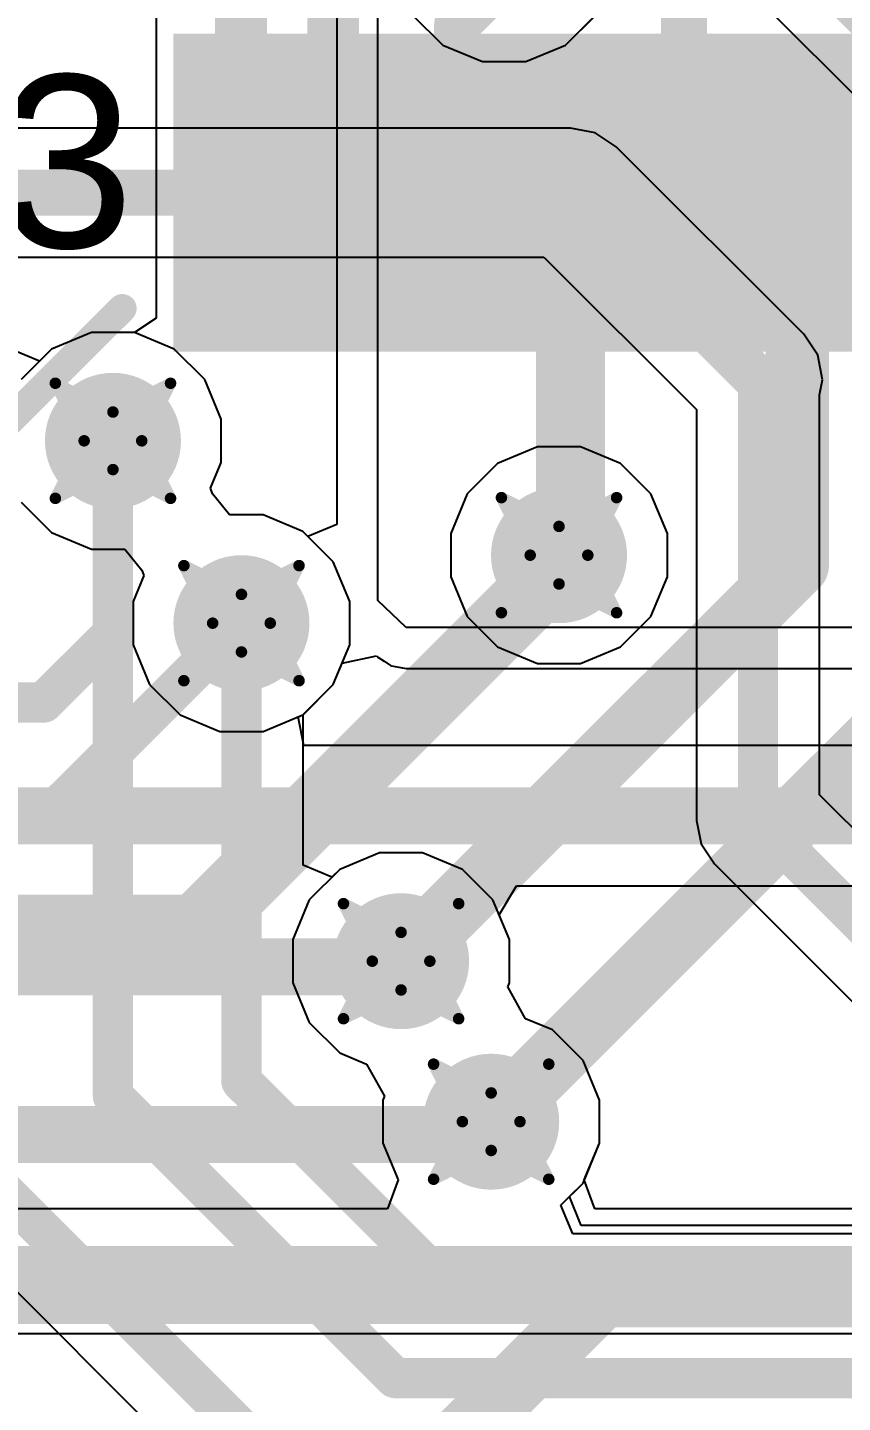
# Model space of a CAD drawing. Header units: inches. Extents: x -3 to 488, y -11 to 93.
# Drawn here: x 93.14 to 96.74, y 23.74 to 29.81 of the extents above; entities that cross this region are included whole.
import ezdxf

# ---------------------------------------------------------------- set-up
doc = ezdxf.new("R2010")
doc.units = ezdxf.units.IN
for name, color, linetype in [('Bottom Layer', 5, 'Continuous'), ('Drill Drawing', 1, 'Continuous'), ('Layer 1', 16, 'Continuous'), ('Layer 2', 76, 'Continuous'), ('Top Layer', 1, 'Continuous'), ('Top Overlay', 2, 'Continuous'), ('Top Paste', 8, 'Continuous'), ('Top Solder', 216, 'Continuous'), ('Via Holes', 16, 'Continuous')]:
    doc.layers.add(name, color=color, linetype=linetype)
doc.styles.add('Arial', font='', dxfattribs={"height": 0.2})
doc.styles.get('Arial').set_extended_font_data('Arial')

msp = doc.modelspace()

# ---------------------------------------------------------------- hatches: boundary and pattern name
at = {"layer": 'Bottom Layer'}
h = msp.add_hatch(color=5, dxfattribs=at)
edge = h.paths.add_edge_path()
edge.add_arc((93.51959198, 27.98362704), 0.2999994, 0, 360)
h = msp.add_hatch(color=5, dxfattribs=at)
edge = h.paths.add_edge_path()
edge.add_arc((95.48670005999999, 27.47884268), 0.2999994, 0, 360)
h = msp.add_hatch(color=5, dxfattribs=at)
edge = h.paths.add_edge_path()
edge.add_arc((94.08629137999999, 27.17884328), 0.2999994, 0, 360)
h = msp.add_hatch(color=5, dxfattribs=at)
edge = h.paths.add_edge_path()
edge.add_arc((94.79017618, 25.68717494), 0.2999994, 0, 360)
h = msp.add_hatch(color=5, dxfattribs=at)
edge = h.paths.add_edge_path()
edge.add_arc((95.18750075999999, 24.9788426), 0.2999994, 0, 360)
at = {"layer": 'Layer 1'}
h = msp.add_hatch(color=16, dxfattribs=at)
edge = h.paths.add_edge_path()
edge.add_arc((93.51959198, 27.98362704), 0.2999994, 0, 360)
h = msp.add_hatch(color=16, dxfattribs=at)
edge = h.paths.add_edge_path()
edge.add_arc((95.48670005999999, 27.47884268), 0.2999994, 0, 360)
h = msp.add_hatch(color=16, dxfattribs=at)
edge = h.paths.add_edge_path()
edge.add_arc((94.08629137999999, 27.17884328), 0.2999994, 0, 360)
h = msp.add_hatch(color=16, dxfattribs=at)
edge = h.paths.add_edge_path()
edge.add_arc((94.79017618, 25.68717494), 0.2999994, 0, 360)
h = msp.add_hatch(color=16, dxfattribs=at)
edge = h.paths.add_edge_path()
edge.add_arc((95.18750075999999, 24.9788426), 0.2999994, 0, 360)
at = {"layer": 'Layer 2'}
h = msp.add_hatch(color=76, dxfattribs=at)
edge = h.paths.add_edge_path()
edge.add_arc((93.51959198, 27.98362704), 0.2999994, 0, 360)
h = msp.add_hatch(color=76, dxfattribs=at)
edge = h.paths.add_edge_path()
edge.add_arc((95.48670005999999, 27.47884268), 0.2999994, 0, 360)
h = msp.add_hatch(color=76, dxfattribs=at)
edge = h.paths.add_edge_path()
edge.add_arc((94.08629137999999, 27.17884328), 0.2999994, 0, 360)
h = msp.add_hatch(color=76, dxfattribs=at)
edge = h.paths.add_edge_path()
edge.add_arc((94.79017618, 25.68717494), 0.2999994, 0, 360)
h = msp.add_hatch(color=76, dxfattribs=at)
edge = h.paths.add_edge_path()
edge.add_arc((95.18750075999999, 24.9788426), 0.2999994, 0, 360)
at = {"layer": 'Top Layer'}
for points in [[(93.88749828, 28.47884195), (93.88749828, 29.67884209), (94.18749767999999, 29.67884209), (94.18749767999999, 28.47884195)], [(94.38749981999999, 28.47884195), (94.38749981999999, 29.67884209), (94.68749921999999, 29.67884209), (94.68749921999999, 28.47884195)], [(94.88750136, 28.47884195), (94.88750136, 29.67884209), (95.18750075999999, 29.67884209), (95.18750075999999, 28.47884195)], [(95.38750036, 28.47884195), (95.38750036, 29.67884209), (95.68749976, 29.67884209), (95.68749976, 28.47884195)], [(95.88749935999999, 28.47884195), (95.88749935999999, 29.67884209), (96.18749876, 29.67884209), (96.18749876, 28.47884195)], [(96.38749836, 28.47884195), (96.38749836, 29.67884209), (96.68749775999999, 29.67884209), (96.68749775999999, 28.47884195)]]:
    msp.add_hatch(color=1, dxfattribs=at).paths.add_polyline_path(points)
h = msp.add_hatch(color=1, dxfattribs=at)
edge = h.paths.add_edge_path()
edge.add_arc((93.51959198, 27.98362704), 0.2999994, 0, 360)
h = msp.add_hatch(color=1, dxfattribs=at)
edge = h.paths.add_edge_path()
edge.add_arc((95.48670005999999, 27.47884268), 0.2999994, 0, 360)
h = msp.add_hatch(color=1, dxfattribs=at)
edge = h.paths.add_edge_path()
edge.add_arc((94.08629137999999, 27.17884328), 0.2999994, 0, 360)
h = msp.add_hatch(color=1, dxfattribs=at)
edge = h.paths.add_edge_path()
edge.add_arc((94.79017618, 25.68717494), 0.2999994, 0, 360)
h = msp.add_hatch(color=1, dxfattribs=at)
edge = h.paths.add_edge_path()
edge.add_arc((95.18750075999999, 24.9788426), 0.2999994, 0, 360)
at = {"layer": 'Top Paste'}
for points in [[(93.88749828, 28.47884195), (93.88749828, 29.67884209), (94.18749767999999, 29.67884209), (94.18749767999999, 28.47884195)], [(94.38749981999999, 28.47884195), (94.38749981999999, 29.67884209), (94.68749921999999, 29.67884209), (94.68749921999999, 28.47884195)], [(94.88750136, 28.47884195), (94.88750136, 29.67884209), (95.18750075999999, 29.67884209), (95.18750075999999, 28.47884195)], [(95.38750036, 28.47884195), (95.38750036, 29.67884209), (95.68749976, 29.67884209), (95.68749976, 28.47884195)], [(95.88749935999999, 28.47884195), (95.88749935999999, 29.67884209), (96.18749876, 29.67884209), (96.18749876, 28.47884195)], [(96.38749836, 28.47884195), (96.38749836, 29.67884209), (96.68749775999999, 29.67884209), (96.68749775999999, 28.47884195)]]:
    msp.add_hatch(color=8, dxfattribs=at).paths.add_polyline_path(points)
at = {"layer": 'Top Solder'}
for points in [[(93.78589828, 28.37724195), (93.78589828, 29.78044209), (94.28909768, 29.78044209), (94.28909768, 28.37724195)], [(94.28589982, 28.37724195), (94.28589982, 29.78044209), (94.78909922, 29.78044209), (94.78909922, 28.37724195)], [(94.78590136, 28.37724195), (94.78590136, 29.78044209), (95.28910076, 29.78044209), (95.28910076, 28.37724195)], [(95.28590036, 28.37724195), (95.28590036, 29.78044209), (95.78909976, 29.78044209), (95.78909976, 28.37724195)], [(95.78589936, 28.37724195), (95.78589936, 29.78044209), (96.28909875999999, 29.78044209), (96.28909875999999, 28.37724195)], [(96.28589835999999, 28.37724195), (96.28589835999999, 29.78044209), (96.78909775999999, 29.78044209), (96.78909775999999, 28.37724195)]]:
    msp.add_hatch(color=216, dxfattribs=at).paths.add_polyline_path(points)
at = {"layer": 'Via Holes'}
h = msp.add_hatch(color=7, dxfattribs=at)
edge = h.paths.add_edge_path()
edge.add_arc((93.51959198, 27.98362704), 0.1499997, 0, 360)
h = msp.add_hatch(color=7, dxfattribs=at)
edge = h.paths.add_edge_path()
edge.add_arc((95.48670005999999, 27.47884268), 0.1499997, 0, 360)
h = msp.add_hatch(color=7, dxfattribs=at)
edge = h.paths.add_edge_path()
edge.add_arc((94.08629137999999, 27.17884328), 0.1499997, 0, 360)
h = msp.add_hatch(color=7, dxfattribs=at)
edge = h.paths.add_edge_path()
edge.add_arc((94.79017618, 25.68717494), 0.1499997, 0, 360)
h = msp.add_hatch(color=7, dxfattribs=at)
edge = h.paths.add_edge_path()
edge.add_arc((95.18750075999999, 24.9788426), 0.1499997, 0, 360)

# ---------------------------------------------------------------- linework, layer by layer
at = {"layer": 'Bottom Layer'}
for p, q in [((94.8396757, 29.86416176), (94.97408234, 29.72975512)), ((95.51538682, 29.72975512), (95.64979345999998, 29.86416176)), ((94.97408234, 29.72975512), (95.1496954, 29.6570146)), ((95.33977376, 29.6570146), (95.51538682, 29.72975512)), ((95.1496954, 29.6570146), (95.33977376, 29.6570146)), ((95.53748736, 29.36371572), (92.07833502, 29.36371572)), ((95.53750006, 29.36371826), (95.53748736, 29.36371572)), ((95.64651685999999, 29.34203174), (95.53750006, 29.36371826)), ((95.73893729999999, 29.28027926), (95.64651685999999, 29.34203174)), ((96.5655803, 28.45363372), (95.73893729999999, 29.28027926)), ((92.07833502, 28.79396832), (95.41949928, 28.79396832)), ((95.41949928, 28.79396832), (96.09222082, 28.12124932)), ((93.4245528, 28.46142644), (93.24893974, 28.38868592)), ((93.61463116, 28.46142644), (93.4245528, 28.46142644)), ((93.79024421999999, 28.38868592), (93.61463116, 28.46142644)), ((96.62733532, 28.36121328), (96.5655803, 28.45363372)), ((93.24893974, 28.38868592), (93.11453309999999, 28.25427928)), ((93.92465086, 28.25427928), (93.79024421999999, 28.38868592)), ((96.64901929999999, 28.25219648), (96.62733532, 28.36121328)), ((93.99739138, 28.07866622), (93.92465086, 28.25427928)), ((96.63607037999999, 28.18709628), (96.64901929999999, 28.25219648)), ((96.63607037999999, 26.42133908), (96.63607037999999, 28.18709628)), ((96.09222082, 28.12124932), (96.09222082, 26.30870278)), ((93.99739138, 27.88858786), (93.99739138, 28.07866622)), ((95.39166087999999, 27.95664208), (95.21604782, 27.88390156)), ((95.58173924, 27.95664208), (95.39166087999999, 27.95664208)), ((95.7573523, 27.88390156), (95.58173924, 27.95664208)), ((93.94991877999999, 27.77397798), (93.99739138, 27.88858786)), ((95.21604782, 27.88390156), (95.08164117999999, 27.74949492)), ((95.89175894, 27.74949492), (95.7573523, 27.88390156)), ((93.95836428, 27.75000546), (93.94991877999999, 27.77397798)), ((94.0342544, 27.65664268), (93.95836428, 27.75000546)), ((95.08164117999999, 27.74949492), (95.00890066, 27.57388186)), ((95.96449946, 27.57388186), (95.89175894, 27.74949492)), ((93.11453309999999, 27.7129748), (93.24893974, 27.57856816)), ((94.18133055999999, 27.65664268), (94.0342544, 27.65664268)), ((94.35694362, 27.58390216), (94.18133055999999, 27.65664268)), ((93.24893974, 27.57856816), (93.4245528, 27.50582764)), ((94.49135026, 27.44949552), (94.35694362, 27.58390216)), ((95.00890066, 27.57388186), (95.00890066, 27.3838035)), ((95.96449946, 27.3838035), (95.96449946, 27.57388186)), ((93.4245528, 27.50582764), (93.57162896, 27.50582764)), ((93.57162896, 27.50582764), (93.64751908, 27.41246486)), ((94.56409077999999, 27.27388246), (94.49135026, 27.44949552)), ((93.65596458, 27.38849234), (93.60849198, 27.27388246)), ((93.64751908, 27.41246486), (93.65596458, 27.38849234)), ((95.00890066, 27.3838035), (95.08164117999999, 27.20819044)), ((95.89175894, 27.20819044), (95.96449946, 27.3838035)), ((93.60849198, 27.27388246), (93.60849198, 27.0838041)), ((94.56409077999999, 27.0838041), (94.56409077999999, 27.27388246)), ((95.08164117999999, 27.20819044), (95.21604782, 27.0737838)), ((95.7573523, 27.0737838), (95.89175894, 27.20819044)), ((93.60849198, 27.0838041), (93.6812325, 26.90819103999999)), ((94.49135026, 26.90819103999999), (94.56409077999999, 27.0838041)), ((95.21604782, 27.0737838), (95.39166087999999, 27.00104328)), ((95.58173924, 27.00104328), (95.7573523, 27.0737838)), ((95.39166087999999, 27.00104328), (95.58173924, 27.00104328)), ((93.6812325, 26.90819103999999), (93.81563914, 26.7737844)), ((94.35694362, 26.7737844), (94.49135026, 26.90819103999999)), ((93.81563914, 26.7737844), (93.99125219999999, 26.70104388)), ((94.18133055999999, 26.70104388), (94.35694362, 26.7737844)), ((93.99125219999999, 26.70104388), (94.18133055999999, 26.70104388)), ((96.95510454, 26.10230492), (96.63607037999999, 26.42133908)), ((96.09222082, 26.30870278), (96.11291928, 26.20464152)), ((94.695137, 26.16497434), (94.51952393999998, 26.09223382)), ((94.88521535999999, 26.16497434), (94.695137, 26.16497434)), ((95.06082841999999, 26.09223382), (94.88521535999999, 26.16497434)), ((96.11291928, 26.20464152), (96.17186505999999, 26.11642224)), ((96.17186505999999, 26.11642224), (97.5759796, 24.7123077)), ((94.51952393999998, 26.09223382), (94.38511729999999, 25.95782718)), ((95.19523505999999, 25.95782718), (95.06082841999999, 26.09223382)), ((94.38511729999999, 25.95782718), (94.31237678, 25.78221412)), ((95.26797558, 25.78221412), (95.19523505999999, 25.95782718)), ((94.31237678, 25.78221412), (94.31237678, 25.59213576)), ((95.26797558, 25.59213576), (95.26797558, 25.78221412)), ((94.31237678, 25.59213576), (94.38511729999999, 25.4165227)), ((95.26045463999999, 25.57397476), (95.26797558, 25.59213576)), ((95.33953754, 25.4330327), (95.26045463999999, 25.57397476)), ((95.458153, 25.38390148), (95.33953754, 25.4330327)), ((94.38511729999999, 25.4165227), (94.51952393999998, 25.28211606)), ((95.59255963999999, 25.24949484), (95.458153, 25.38390148)), ((94.51952393999998, 25.28211606), (94.6381394, 25.23298484)), ((95.66530015999999, 25.07388178), (95.59255963999999, 25.24949484)), ((94.6381394, 25.23298484), (94.71722229999999, 25.09204278)), ((94.71722229999999, 25.09204278), (94.70970136, 25.07388178)), ((94.70970136, 25.07388178), (94.70970136, 24.88380342)), ((95.66530015999999, 24.88380342), (95.66530015999999, 25.07388178)), ((94.70970136, 24.88380342), (94.77673195999999, 24.72197494)), ((95.59826955999999, 24.72197494), (95.66530015999999, 24.88380342)), ((94.77673195999999, 24.72197494), (94.72972164, 24.59497494)), ((95.64527988, 24.59497494), (95.59826955999999, 24.72197494)), ((94.72972164, 24.59497494), (92.59998752, 24.59497494)), ((97.52737669999999, 24.59497494), (95.64527988, 24.59497494))]:
    msp.add_line(p, q, dxfattribs=at)
for points in [[(91.6874976, 29.07884202, 0.2032, 0.2032, 0), (95.53750006, 29.07884202, 0.2032, 0.2032, 0)], [(95.53750006, 29.07884202, 0.2032, 0.2032, 0), (96.3641456, 28.25219648, 0.2032, 0.2032, 0)], [(96.3641456, 26.30870278, 0.1778, 0.1778, 0), (96.3641456, 28.25219648, 0.1778, 0.1778, 0)], [(96.3641456, 26.30870278, 0.1778, 0.1778, 0), (102.56038162, 20.11246676, 0.1778, 0.1778, 0)], [(95.01877617999999, 23.55123306, 0.2794, 0.2794, 0), (95.67917618, 24.21163306, 0.2794, 0.2794, 0)], [(95.67917618, 24.21163306, 0.2794, 0.2794, 0), (97.62863888, 24.21163306, 0.2794, 0.2794, 0)]]:
    msp.add_lwpolyline(points, format="xyseb", dxfattribs=at)
for points in [[(95.48670005999999, 29.07884202, 0.1016, 0.1016, 1), (95.58830006, 29.07884202, 0.1016, 0.1016, 1)], [(95.48670005999999, 29.07884202, 0.1016, 0.1016, 1), (95.58830006, 29.07884202, 0.1016, 0.1016, 1)], [(96.31334559999999, 28.25219648, 0.1016, 0.1016, 1), (96.4149456, 28.25219648, 0.1016, 0.1016, 1)], [(96.3196956, 28.25219648, 0.08889999999999999, 0.08889999999999999, 1), (96.4085956, 28.25219648, 0.08889999999999999, 0.08889999999999999, 1)], [(96.3196956, 26.30870278, 0.08889999999999999, 0.08889999999999999, 1), (96.4085956, 26.30870278, 0.08889999999999999, 0.08889999999999999, 1)], [(96.3196956, 26.30870278, 0.08889999999999999, 0.08889999999999999, 1), (96.4085956, 26.30870278, 0.08889999999999999, 0.08889999999999999, 1)], [(95.60932618, 24.21163306, 0.1397, 0.1397, 1), (95.74902618, 24.21163306, 0.1397, 0.1397, 1)], [(95.60932618, 24.21163306, 0.1397, 0.1397, 1), (95.74902618, 24.21163306, 0.1397, 0.1397, 1)]]:
    msp.add_lwpolyline(points, format="xyseb", close=True, dxfattribs=at)
at = {"layer": 'Drill Drawing'}
for points in [[(93.26559198, 28.23762704, 0.0508, 0.0508, 0), (93.51959198, 28.11062704, 0.0508, 0.0508, 0)], [(93.26559198, 28.23762704, 0.0508, 0.0508, 0), (93.39259197999999, 27.98362704, 0.0508, 0.0508, 0)], [(93.51959198, 28.11062704, 0.0508, 0.0508, 0), (93.77359197999999, 28.23762704, 0.0508, 0.0508, 0)], [(93.64659198, 27.98362704, 0.0508, 0.0508, 0), (93.77359197999999, 28.23762704, 0.0508, 0.0508, 0)], [(93.26559198, 27.72962704, 0.0508, 0.0508, 0), (93.39259197999999, 27.98362704, 0.0508, 0.0508, 0)], [(93.64659198, 27.98362704, 0.0508, 0.0508, 0), (93.77359197999999, 27.72962704, 0.0508, 0.0508, 0)], [(93.26559198, 27.72962704, 0.0508, 0.0508, 0), (93.51959198, 27.85662704, 0.0508, 0.0508, 0)], [(93.51959198, 27.85662704, 0.0508, 0.0508, 0), (93.77359197999999, 27.72962704, 0.0508, 0.0508, 0)], [(95.23270006, 27.73284268, 0.0508, 0.0508, 0), (95.48670005999999, 27.60584268, 0.0508, 0.0508, 0)], [(95.23270006, 27.73284268, 0.0508, 0.0508, 0), (95.35970006, 27.47884268, 0.0508, 0.0508, 0)], [(95.48670005999999, 27.60584268, 0.0508, 0.0508, 0), (95.74070006, 27.73284268, 0.0508, 0.0508, 0)], [(95.61370006, 27.47884268, 0.0508, 0.0508, 0), (95.74070006, 27.73284268, 0.0508, 0.0508, 0)], [(95.23270006, 27.22484267999999, 0.0508, 0.0508, 0), (95.35970006, 27.47884268, 0.0508, 0.0508, 0)], [(95.61370006, 27.47884268, 0.0508, 0.0508, 0), (95.74070006, 27.22484267999999, 0.0508, 0.0508, 0)], [(93.83229138, 27.43284328, 0.0508, 0.0508, 0), (94.08629137999999, 27.30584328, 0.0508, 0.0508, 0)], [(93.83229138, 27.43284328, 0.0508, 0.0508, 0), (93.95929138, 27.17884328, 0.0508, 0.0508, 0)], [(94.08629137999999, 27.30584328, 0.0508, 0.0508, 0), (94.34029138, 27.43284328, 0.0508, 0.0508, 0)], [(94.21329137999999, 27.17884328, 0.0508, 0.0508, 0), (94.34029138, 27.43284328, 0.0508, 0.0508, 0)], [(95.23270006, 27.22484267999999, 0.0508, 0.0508, 0), (95.48670005999999, 27.35184268, 0.0508, 0.0508, 0)], [(95.48670005999999, 27.35184268, 0.0508, 0.0508, 0), (95.74070006, 27.22484267999999, 0.0508, 0.0508, 0)], [(93.83229138, 26.92484328, 0.0508, 0.0508, 0), (93.95929138, 27.17884328, 0.0508, 0.0508, 0)], [(94.21329137999999, 27.17884328, 0.0508, 0.0508, 0), (94.34029138, 26.92484328, 0.0508, 0.0508, 0)], [(93.83229138, 26.92484328, 0.0508, 0.0508, 0), (94.08629137999999, 27.05184328, 0.0508, 0.0508, 0)], [(94.08629137999999, 27.05184328, 0.0508, 0.0508, 0), (94.34029138, 26.92484328, 0.0508, 0.0508, 0)], [(94.53617617999998, 25.94117494, 0.0508, 0.0508, 0), (94.79017618, 25.81417494, 0.0508, 0.0508, 0)], [(94.53617617999998, 25.94117494, 0.0508, 0.0508, 0), (94.66317618, 25.68717494, 0.0508, 0.0508, 0)], [(94.79017618, 25.81417494, 0.0508, 0.0508, 0), (95.04417618, 25.94117494, 0.0508, 0.0508, 0)], [(94.91717618, 25.68717494, 0.0508, 0.0508, 0), (95.04417618, 25.94117494, 0.0508, 0.0508, 0)], [(94.53617617999998, 25.43317494, 0.0508, 0.0508, 0), (94.66317618, 25.68717494, 0.0508, 0.0508, 0)], [(94.91717618, 25.68717494, 0.0508, 0.0508, 0), (95.04417618, 25.43317494, 0.0508, 0.0508, 0)], [(94.53617617999998, 25.43317494, 0.0508, 0.0508, 0), (94.79017618, 25.56017494, 0.0508, 0.0508, 0)], [(94.79017618, 25.56017494, 0.0508, 0.0508, 0), (95.04417618, 25.43317494, 0.0508, 0.0508, 0)], [(94.93350076, 25.2328426, 0.0508, 0.0508, 0), (95.18750075999999, 25.1058426, 0.0508, 0.0508, 0)], [(94.93350076, 25.2328426, 0.0508, 0.0508, 0), (95.06050076, 24.9788426, 0.0508, 0.0508, 0)], [(95.18750075999999, 25.1058426, 0.0508, 0.0508, 0), (95.44150076, 25.2328426, 0.0508, 0.0508, 0)], [(95.31450075999999, 24.9788426, 0.0508, 0.0508, 0), (95.44150076, 25.2328426, 0.0508, 0.0508, 0)], [(94.93350076, 24.7248426, 0.0508, 0.0508, 0), (95.06050076, 24.9788426, 0.0508, 0.0508, 0)], [(95.31450075999999, 24.9788426, 0.0508, 0.0508, 0), (95.44150076, 24.7248426, 0.0508, 0.0508, 0)], [(94.93350076, 24.7248426, 0.0508, 0.0508, 0), (95.18750075999999, 24.8518426, 0.0508, 0.0508, 0)], [(95.18750075999999, 24.8518426, 0.0508, 0.0508, 0), (95.44150076, 24.7248426, 0.0508, 0.0508, 0)]]:
    msp.add_lwpolyline(points, format="xyseb", dxfattribs=at)
for points in [[(93.25289198, 28.23762704, 0.0254, 0.0254, 1), (93.27829197999999, 28.23762704, 0.0254, 0.0254, 1)], [(93.25289198, 28.23762704, 0.0254, 0.0254, 1), (93.27829197999999, 28.23762704, 0.0254, 0.0254, 1)], [(93.76089198, 28.23762704, 0.0254, 0.0254, 1), (93.78629198, 28.23762704, 0.0254, 0.0254, 1)], [(93.76089198, 28.23762704, 0.0254, 0.0254, 1), (93.78629198, 28.23762704, 0.0254, 0.0254, 1)], [(93.50689197999999, 28.11062704, 0.0254, 0.0254, 1), (93.53229198, 28.11062704, 0.0254, 0.0254, 1)], [(93.50689197999999, 28.11062704, 0.0254, 0.0254, 1), (93.53229198, 28.11062704, 0.0254, 0.0254, 1)], [(93.37989198, 27.98362704, 0.0254, 0.0254, 1), (93.40529197999999, 27.98362704, 0.0254, 0.0254, 1)], [(93.37989198, 27.98362704, 0.0254, 0.0254, 1), (93.40529197999999, 27.98362704, 0.0254, 0.0254, 1)], [(93.63389197999999, 27.98362704, 0.0254, 0.0254, 1), (93.65929198, 27.98362704, 0.0254, 0.0254, 1)], [(93.63389197999999, 27.98362704, 0.0254, 0.0254, 1), (93.65929198, 27.98362704, 0.0254, 0.0254, 1)], [(93.50689197999999, 27.85662704, 0.0254, 0.0254, 1), (93.53229198, 27.85662704, 0.0254, 0.0254, 1)], [(93.50689197999999, 27.85662704, 0.0254, 0.0254, 1), (93.53229198, 27.85662704, 0.0254, 0.0254, 1)], [(93.25289198, 27.72962704, 0.0254, 0.0254, 1), (93.27829197999999, 27.72962704, 0.0254, 0.0254, 1)], [(93.25289198, 27.72962704, 0.0254, 0.0254, 1), (93.27829197999999, 27.72962704, 0.0254, 0.0254, 1)], [(93.76089198, 27.72962704, 0.0254, 0.0254, 1), (93.78629198, 27.72962704, 0.0254, 0.0254, 1)], [(93.76089198, 27.72962704, 0.0254, 0.0254, 1), (93.78629198, 27.72962704, 0.0254, 0.0254, 1)], [(95.22000005999999, 27.73284268, 0.0254, 0.0254, 1), (95.24540006, 27.73284268, 0.0254, 0.0254, 1)], [(95.22000005999999, 27.73284268, 0.0254, 0.0254, 1), (95.24540006, 27.73284268, 0.0254, 0.0254, 1)], [(95.72800005999999, 27.73284268, 0.0254, 0.0254, 1), (95.75340006, 27.73284268, 0.0254, 0.0254, 1)], [(95.72800005999999, 27.73284268, 0.0254, 0.0254, 1), (95.75340006, 27.73284268, 0.0254, 0.0254, 1)], [(95.47400006, 27.60584268, 0.0254, 0.0254, 1), (95.49940006, 27.60584268, 0.0254, 0.0254, 1)], [(95.47400006, 27.60584268, 0.0254, 0.0254, 1), (95.49940006, 27.60584268, 0.0254, 0.0254, 1)], [(95.34700006, 27.47884268, 0.0254, 0.0254, 1), (95.37240005999999, 27.47884268, 0.0254, 0.0254, 1)], [(95.34700006, 27.47884268, 0.0254, 0.0254, 1), (95.37240005999999, 27.47884268, 0.0254, 0.0254, 1)], [(95.60100005999999, 27.47884268, 0.0254, 0.0254, 1), (95.62640006, 27.47884268, 0.0254, 0.0254, 1)], [(95.60100005999999, 27.47884268, 0.0254, 0.0254, 1), (95.62640006, 27.47884268, 0.0254, 0.0254, 1)], [(93.81959137999999, 27.43284328, 0.0254, 0.0254, 1), (93.84499138, 27.43284328, 0.0254, 0.0254, 1)], [(93.81959137999999, 27.43284328, 0.0254, 0.0254, 1), (93.84499138, 27.43284328, 0.0254, 0.0254, 1)], [(94.32759137999999, 27.43284328, 0.0254, 0.0254, 1), (94.35299137999999, 27.43284328, 0.0254, 0.0254, 1)], [(94.32759137999999, 27.43284328, 0.0254, 0.0254, 1), (94.35299137999999, 27.43284328, 0.0254, 0.0254, 1)], [(95.47400006, 27.35184268, 0.0254, 0.0254, 1), (95.49940006, 27.35184268, 0.0254, 0.0254, 1)], [(95.47400006, 27.35184268, 0.0254, 0.0254, 1), (95.49940006, 27.35184268, 0.0254, 0.0254, 1)], [(94.07359138, 27.30584328, 0.0254, 0.0254, 1), (94.09899138, 27.30584328, 0.0254, 0.0254, 1)], [(94.07359138, 27.30584328, 0.0254, 0.0254, 1), (94.09899138, 27.30584328, 0.0254, 0.0254, 1)], [(95.22000005999999, 27.22484267999999, 0.0254, 0.0254, 1), (95.24540006, 27.22484267999999, 0.0254, 0.0254, 1)], [(95.22000005999999, 27.22484267999999, 0.0254, 0.0254, 1), (95.24540006, 27.22484267999999, 0.0254, 0.0254, 1)], [(95.72800005999999, 27.22484267999999, 0.0254, 0.0254, 1), (95.75340006, 27.22484267999999, 0.0254, 0.0254, 1)], [(95.72800005999999, 27.22484267999999, 0.0254, 0.0254, 1), (95.75340006, 27.22484267999999, 0.0254, 0.0254, 1)], [(93.94659137999999, 27.17884328, 0.0254, 0.0254, 1), (93.97199138, 27.17884328, 0.0254, 0.0254, 1)], [(93.94659137999999, 27.17884328, 0.0254, 0.0254, 1), (93.97199138, 27.17884328, 0.0254, 0.0254, 1)], [(94.20059137999999, 27.17884328, 0.0254, 0.0254, 1), (94.22599138, 27.17884328, 0.0254, 0.0254, 1)], [(94.20059137999999, 27.17884328, 0.0254, 0.0254, 1), (94.22599138, 27.17884328, 0.0254, 0.0254, 1)], [(94.07359138, 27.05184328, 0.0254, 0.0254, 1), (94.09899138, 27.05184328, 0.0254, 0.0254, 1)], [(94.07359138, 27.05184328, 0.0254, 0.0254, 1), (94.09899138, 27.05184328, 0.0254, 0.0254, 1)], [(93.81959137999999, 26.92484328, 0.0254, 0.0254, 1), (93.84499138, 26.92484328, 0.0254, 0.0254, 1)], [(93.81959137999999, 26.92484328, 0.0254, 0.0254, 1), (93.84499138, 26.92484328, 0.0254, 0.0254, 1)], [(94.32759137999999, 26.92484328, 0.0254, 0.0254, 1), (94.35299137999999, 26.92484328, 0.0254, 0.0254, 1)], [(94.32759137999999, 26.92484328, 0.0254, 0.0254, 1), (94.35299137999999, 26.92484328, 0.0254, 0.0254, 1)], [(94.52347618, 25.94117494, 0.0254, 0.0254, 1), (94.54887618, 25.94117494, 0.0254, 0.0254, 1)], [(94.52347618, 25.94117494, 0.0254, 0.0254, 1), (94.54887618, 25.94117494, 0.0254, 0.0254, 1)], [(95.03147618, 25.94117494, 0.0254, 0.0254, 1), (95.05687617999999, 25.94117494, 0.0254, 0.0254, 1)], [(95.03147618, 25.94117494, 0.0254, 0.0254, 1), (95.05687617999999, 25.94117494, 0.0254, 0.0254, 1)], [(94.77747618, 25.81417494, 0.0254, 0.0254, 1), (94.80287617999998, 25.81417494, 0.0254, 0.0254, 1)], [(94.77747618, 25.81417494, 0.0254, 0.0254, 1), (94.80287617999998, 25.81417494, 0.0254, 0.0254, 1)], [(94.65047618, 25.68717494, 0.0254, 0.0254, 1), (94.67587617999999, 25.68717494, 0.0254, 0.0254, 1)], [(94.65047618, 25.68717494, 0.0254, 0.0254, 1), (94.67587617999999, 25.68717494, 0.0254, 0.0254, 1)], [(94.90447617999999, 25.68717494, 0.0254, 0.0254, 1), (94.92987618, 25.68717494, 0.0254, 0.0254, 1)], [(94.90447617999999, 25.68717494, 0.0254, 0.0254, 1), (94.92987618, 25.68717494, 0.0254, 0.0254, 1)], [(94.77747618, 25.56017494, 0.0254, 0.0254, 1), (94.80287617999998, 25.56017494, 0.0254, 0.0254, 1)], [(94.77747618, 25.56017494, 0.0254, 0.0254, 1), (94.80287617999998, 25.56017494, 0.0254, 0.0254, 1)], [(94.52347618, 25.43317494, 0.0254, 0.0254, 1), (94.54887618, 25.43317494, 0.0254, 0.0254, 1)], [(94.52347618, 25.43317494, 0.0254, 0.0254, 1), (94.54887618, 25.43317494, 0.0254, 0.0254, 1)], [(95.03147618, 25.43317494, 0.0254, 0.0254, 1), (95.05687617999999, 25.43317494, 0.0254, 0.0254, 1)], [(95.03147618, 25.43317494, 0.0254, 0.0254, 1), (95.05687617999999, 25.43317494, 0.0254, 0.0254, 1)], [(94.92080075999999, 25.2328426, 0.0254, 0.0254, 1), (94.94620076, 25.2328426, 0.0254, 0.0254, 1)], [(94.92080075999999, 25.2328426, 0.0254, 0.0254, 1), (94.94620076, 25.2328426, 0.0254, 0.0254, 1)], [(95.42880076, 25.2328426, 0.0254, 0.0254, 1), (95.45420075999999, 25.2328426, 0.0254, 0.0254, 1)], [(95.42880076, 25.2328426, 0.0254, 0.0254, 1), (95.45420075999999, 25.2328426, 0.0254, 0.0254, 1)], [(95.17480076, 25.1058426, 0.0254, 0.0254, 1), (95.20020076, 25.1058426, 0.0254, 0.0254, 1)], [(95.17480076, 25.1058426, 0.0254, 0.0254, 1), (95.20020076, 25.1058426, 0.0254, 0.0254, 1)], [(95.04780075999999, 24.9788426, 0.0254, 0.0254, 1), (95.07320075999999, 24.9788426, 0.0254, 0.0254, 1)], [(95.04780075999999, 24.9788426, 0.0254, 0.0254, 1), (95.07320075999999, 24.9788426, 0.0254, 0.0254, 1)], [(95.30180075999999, 24.9788426, 0.0254, 0.0254, 1), (95.32720076, 24.9788426, 0.0254, 0.0254, 1)], [(95.30180075999999, 24.9788426, 0.0254, 0.0254, 1), (95.32720076, 24.9788426, 0.0254, 0.0254, 1)], [(95.17480076, 24.8518426, 0.0254, 0.0254, 1), (95.20020076, 24.8518426, 0.0254, 0.0254, 1)], [(95.17480076, 24.8518426, 0.0254, 0.0254, 1), (95.20020076, 24.8518426, 0.0254, 0.0254, 1)], [(94.92080075999999, 24.7248426, 0.0254, 0.0254, 1), (94.94620076, 24.7248426, 0.0254, 0.0254, 1)], [(94.92080075999999, 24.7248426, 0.0254, 0.0254, 1), (94.94620076, 24.7248426, 0.0254, 0.0254, 1)], [(95.42880076, 24.7248426, 0.0254, 0.0254, 1), (95.45420075999999, 24.7248426, 0.0254, 0.0254, 1)], [(95.42880076, 24.7248426, 0.0254, 0.0254, 1), (95.45420075999999, 24.7248426, 0.0254, 0.0254, 1)]]:
    msp.add_lwpolyline(points, format="xyseb", close=True, dxfattribs=at)
at = {"layer": 'Layer 1'}
for p, q in [((95.01515667999999, 31.28275938), (97.99108926, 28.30682934)), ((94.8396757, 29.86416176), (94.97408234, 29.72975512)), ((95.51538682, 29.72975512), (95.64979345999998, 29.86416176)), ((94.97408234, 29.72975512), (95.1496954, 29.6570146)), ((95.33977376, 29.6570146), (95.51538682, 29.72975512)), ((95.1496954, 29.6570146), (95.33977376, 29.6570146)), ((93.4245528, 28.46142644), (93.24893974, 28.38868592)), ((93.61463116, 28.46142644), (93.4245528, 28.46142644)), ((93.79024421999999, 28.38868592), (93.61463116, 28.46142644)), ((93.24893974, 28.38868592), (93.11453309999999, 28.25427928)), ((93.92465086, 28.25427928), (93.79024421999999, 28.38868592)), ((93.99739138, 28.07866622), (93.92465086, 28.25427928)), ((93.99739138, 27.88858786), (93.99739138, 28.07866622)), ((95.39166087999999, 27.95664208), (95.21604782, 27.88390156)), ((95.58173924, 27.95664208), (95.39166087999999, 27.95664208)), ((95.7573523, 27.88390156), (95.58173924, 27.95664208)), ((93.94991877999999, 27.77397798), (93.99739138, 27.88858786)), ((95.21604782, 27.88390156), (95.08164117999999, 27.74949492)), ((95.89175894, 27.74949492), (95.7573523, 27.88390156)), ((93.95836428, 27.75000546), (93.94991877999999, 27.77397798)), ((94.0342544, 27.65664268), (93.95836428, 27.75000546)), ((95.08164117999999, 27.74949492), (95.00890066, 27.57388186)), ((95.96449946, 27.57388186), (95.89175894, 27.74949492)), ((94.18133055999999, 27.65664268), (94.0342544, 27.65664268)), ((94.35694362, 27.58390216), (94.18133055999999, 27.65664268)), ((94.49135026, 27.44949552), (94.35694362, 27.58390216)), ((95.00890066, 27.57388186), (95.00890066, 27.3838035)), ((95.96449946, 27.3838035), (95.96449946, 27.57388186)), ((94.56409077999999, 27.27388246), (94.49135026, 27.44949552)), ((95.00890066, 27.3838035), (95.08164117999999, 27.20819044)), ((95.89175894, 27.20819044), (95.96449946, 27.3838035)), ((94.56409077999999, 27.0838041), (94.56409077999999, 27.27388246)), ((95.08164117999999, 27.20819044), (95.21604782, 27.0737838)), ((95.7573523, 27.0737838), (95.89175894, 27.20819044)), ((94.49135026, 26.90819103999999), (94.56409077999999, 27.0838041)), ((95.21604782, 27.0737838), (95.39166087999999, 27.00104328)), ((95.58173924, 27.00104328), (95.7573523, 27.0737838)), ((95.39166087999999, 27.00104328), (95.58173924, 27.00104328)), ((94.35694362, 26.7737844), (94.49135026, 26.90819103999999)), ((94.33650678, 26.76531858), (94.35694362, 26.7737844)), ((94.36176961999999, 26.63831858), (94.33650678, 26.76531858)), ((97.149666, 26.63831858), (94.36176961999999, 26.63831858)), ((95.22234956, 25.89236376), (95.2996316, 26.0193663)), ((95.2996316, 26.0193663), (97.149666, 26.0193663)), ((95.26797558, 25.78221412), (95.22234956, 25.89236376)), ((95.26797558, 25.59213576), (95.26797558, 25.78221412)), ((95.26045463999999, 25.57397476), (95.26797558, 25.59213576)), ((95.33953754, 25.4330327), (95.26045463999999, 25.57397476)), ((95.458153, 25.38390148), (95.33953754, 25.4330327)), ((95.59255963999999, 25.24949484), (95.458153, 25.38390148)), ((95.66530015999999, 25.07388178), (95.59255963999999, 25.24949484)), ((95.66530015999999, 24.88380342), (95.66530015999999, 25.07388178)), ((95.59255963999999, 24.70819036), (95.66530015999999, 24.88380342)), ((95.53247848, 24.6481092), (95.59255963999999, 24.70819036)), ((95.58508442, 24.5211092), (95.53247848, 24.6481092)), ((98.33709314, 24.5211092), (95.58508442, 24.5211092))]:
    msp.add_line(p, q, dxfattribs=at)
for points in [[(95.23399038, 31.50159308, 0.25146, 0.25146, 0), (98.3005654, 28.43501806, 0.25146, 0.25146, 0)], [(92.30607904, 26.32884244, 0.25146, 0.25146, 0), (97.51233481999999, 26.32884244, 0.25146, 0.25146, 0)], [(94.76477618, 25.66177494, 0.25146, 0.25146, 0), (94.79017618, 25.68717494, 0.25146, 0.25146, 0)], [(82.55163322, 25.66177494, 0.25146, 0.25146, 0), (94.76477618, 25.66177494, 0.25146, 0.25146, 0)], [(95.13094765999999, 24.9222895, 0.25146, 0.25146, 0), (95.18750075999999, 24.9788426, 0.25146, 0.25146, 0)], [(77.87731693999999, 24.9222895, 0.25146, 0.25146, 0), (95.13094765999999, 24.9222895, 0.25146, 0.25146, 0)], [(76.03763812, 24.21163306, 0.25146, 0.25146, 0), (96.45399556, 24.21163306, 0.25146, 0.25146, 0)], [(96.45399556, 24.21163306, 0.25146, 0.25146, 0), (98.38728354, 24.21163306, 0.25146, 0.25146, 0)]]:
    msp.add_lwpolyline(points, format="xyseb", dxfattribs=at)
for points in [[(94.72731118, 25.68717494, 0.12573, 0.12573, 1), (94.85304117999999, 25.68717494, 0.12573, 0.12573, 1)], [(94.70191118, 25.66177494, 0.12573, 0.12573, 1), (94.82764118, 25.66177494, 0.12573, 0.12573, 1)], [(94.70191118, 25.66177494, 0.12573, 0.12573, 1), (94.82764118, 25.66177494, 0.12573, 0.12573, 1)], [(95.12463575999999, 24.9788426, 0.12573, 0.12573, 1), (95.25036576, 24.9788426, 0.12573, 0.12573, 1)], [(95.06808266, 24.9222895, 0.12573, 0.12573, 1), (95.19381265999999, 24.9222895, 0.12573, 0.12573, 1)], [(95.06808266, 24.9222895, 0.12573, 0.12573, 1), (95.19381265999999, 24.9222895, 0.12573, 0.12573, 1)], [(96.39113056, 24.21163306, 0.12573, 0.12573, 1), (96.51686056, 24.21163306, 0.12573, 0.12573, 1)], [(96.39113056, 24.21163306, 0.12573, 0.12573, 1), (96.51686056, 24.21163306, 0.12573, 0.12573, 1)]]:
    msp.add_lwpolyline(points, format="xyseb", close=True, dxfattribs=at)
at = {"layer": 'Layer 2'}
for p, q in [((94.50621688, 29.8713779), (94.50621688, 27.61423484)), ((94.68749921999999, 27.27919106), (94.68749921999999, 29.8713779)), ((94.83967824, 29.86415922), (94.97408234, 29.72975512)), ((95.51538682, 29.72975512), (95.64852092, 29.86288922)), ((94.97408234, 29.72975512), (95.1496954, 29.6570146)), ((95.33977376, 29.6570146), (95.51538682, 29.72975512)), ((95.1496954, 29.6570146), (95.33977376, 29.6570146)), ((93.4245528, 28.46142644), (93.24893974, 28.38868592)), ((93.61463116, 28.46142644), (93.4245528, 28.46142644)), ((93.79024421999999, 28.38868592), (93.61463116, 28.46142644)), ((93.24893974, 28.38868592), (93.11453309999999, 28.25427928)), ((93.92465086, 28.25427928), (93.79024421999999, 28.38868592)), ((93.99739138, 28.07866622), (93.92465086, 28.25427928)), ((93.99739138, 27.88858786), (93.99739138, 28.07866622)), ((93.94991877999999, 27.77397798), (93.99739138, 27.88858786)), ((93.95836428, 27.75000546), (93.94991877999999, 27.77397798)), ((94.0342544, 27.65664268), (93.95836428, 27.75000546)), ((94.18133055999999, 27.65664268), (94.0342544, 27.65664268)), ((94.35694362, 27.58390216), (94.18133055999999, 27.65664268)), ((94.50621688, 27.61423484), (94.37921687999999, 27.5616289)), ((94.37921687999999, 27.5616289), (94.35694362, 27.58390216)), ((94.81302855999999, 27.159585), (94.68749921999999, 27.27919106)), ((114.6048, 27.159585), (94.81302855999999, 27.159585)), ((94.49135026, 26.90819103999999), (94.53057548, 27.0028924)), ((94.53057548, 27.0028924), (94.68124066, 27.03475924)), ((94.68124066, 27.03475924), (94.68797674, 27.02834066)), ((94.68797674, 27.02834066), (94.71601833999999, 27.01056828)), ((94.71601833999999, 27.01056828), (94.74365608, 26.99210248)), ((94.74365608, 26.99210248), (94.74584048, 26.99166813999999)), ((94.74584048, 26.99166813999999), (94.74772008, 26.99047688)), ((94.74772008, 26.99047688), (94.7804175, 26.98478982)), ((94.7804175, 26.98478982), (94.81302855999999, 26.97830266)), ((94.81302855999999, 26.97830266), (109.3921358, 26.97830266)), ((94.35821615999998, 26.77505694), (94.49135026, 26.90819103999999)), ((94.35821615999998, 26.11053198), (94.35821615999998, 26.77505694)), ((94.695137, 26.16497434), (94.51952393999998, 26.09223382)), ((94.88521535999999, 26.16497434), (94.695137, 26.16497434)), ((95.06082841999999, 26.09223382), (94.88521535999999, 26.16497434)), ((94.48521616, 26.05792604), (94.35821615999998, 26.11053198)), ((94.51952393999998, 26.09223382), (94.48521616, 26.05792604)), ((95.19523505999999, 25.95782718), (95.06082841999999, 26.09223382)), ((95.26797558, 25.78221412), (95.19523505999999, 25.95782718)), ((95.26797558, 25.59213576), (95.26797558, 25.78221412)), ((95.26045463999999, 25.57397476), (95.26797558, 25.59213576)), ((95.33953754, 25.4330327), (95.26045463999999, 25.57397476)), ((95.458153, 25.38390148), (95.33953754, 25.4330327)), ((95.59255963999999, 25.24949484), (95.458153, 25.38390148)), ((95.66530015999999, 25.07388178), (95.59255963999999, 25.24949484)), ((95.66530015999999, 24.88380342), (95.66530015999999, 25.07388178)), ((92.38809564, 24.9360944), (94.02465574, 23.2995343)), ((95.59255963999999, 24.70819036), (95.66530015999999, 24.88380342)), ((95.49492712, 24.61055784), (95.59255963999999, 24.70819036)), ((95.54693616, 24.48355784), (95.49492712, 24.61055784)), ((103.4708751, 24.48355784), (95.54693616, 24.48355784))]:
    msp.add_line(p, q, dxfattribs=at)
for points in [[(93.51959198, 25.09189038, 0.1778, 0.1778, 0), (93.51959198, 27.98362704, 0.1778, 0.1778, 0)], [(94.08629137999999, 25.15711758, 0.1778, 0.1778, 0), (94.08629137999999, 27.17884328, 0.1778, 0.1778, 0)], [(94.08629137999999, 25.15711758, 0.1778, 0.1778, 0), (95.0317759, 24.21163306, 0.1778, 0.1778, 0)], [(92.58037617999999, 25.12837494, 0.1778, 0.1778, 0), (94.21693627999998, 23.49181484, 0.1778, 0.1778, 0)], [(93.51959198, 25.09189038, 0.1778, 0.1778, 0), (94.76406752, 23.84741484, 0.1778, 0.1778, 0)], [(95.0317759, 24.21163306, 0.1778, 0.1778, 0), (103.4708751, 24.21163306, 0.1778, 0.1778, 0)], [(94.76406752, 23.84741484, 0.1778, 0.1778, 0), (103.3200118, 23.84741484, 0.1778, 0.1778, 0)]]:
    msp.add_lwpolyline(points, format="xyseb", dxfattribs=at)
for points in [[(93.47514198, 27.98362704, 0.08889999999999999, 0.08889999999999999, 1), (93.56404198, 27.98362704, 0.08889999999999999, 0.08889999999999999, 1)], [(94.04184138, 27.17884328, 0.08889999999999999, 0.08889999999999999, 1), (94.13074137999999, 27.17884328, 0.08889999999999999, 0.08889999999999999, 1)], [(94.04184138, 25.15711758, 0.08889999999999999, 0.08889999999999999, 1), (94.13074137999999, 25.15711758, 0.08889999999999999, 0.08889999999999999, 1)], [(94.04184138, 25.15711758, 0.08889999999999999, 0.08889999999999999, 1), (94.13074137999999, 25.15711758, 0.08889999999999999, 0.08889999999999999, 1)], [(93.47514198, 25.09189038, 0.08889999999999999, 0.08889999999999999, 1), (93.56404198, 25.09189038, 0.08889999999999999, 0.08889999999999999, 1)], [(93.47514198, 25.09189038, 0.08889999999999999, 0.08889999999999999, 1), (93.56404198, 25.09189038, 0.08889999999999999, 0.08889999999999999, 1)], [(94.98732589999999, 24.21163306, 0.08889999999999999, 0.08889999999999999, 1), (95.0762259, 24.21163306, 0.08889999999999999, 0.08889999999999999, 1)], [(94.98732589999999, 24.21163306, 0.08889999999999999, 0.08889999999999999, 1), (95.0762259, 24.21163306, 0.08889999999999999, 0.08889999999999999, 1)], [(94.71961752, 23.84741484, 0.08889999999999999, 0.08889999999999999, 1), (94.80851752, 23.84741484, 0.08889999999999999, 0.08889999999999999, 1)], [(94.71961752, 23.84741484, 0.08889999999999999, 0.08889999999999999, 1), (94.80851752, 23.84741484, 0.08889999999999999, 0.08889999999999999, 1)]]:
    msp.add_lwpolyline(points, format="xyseb", close=True, dxfattribs=at)
at = {"layer": 'Top Layer'}
for p, q in [((93.70969828, 29.85664082), (93.70969828, 28.5249493)), ((93.70969828, 28.5249493), (93.61462861999999, 28.46142644)), ((93.4245528, 28.46142644), (93.24893974, 28.38868592)), ((93.61462861999999, 28.46142644), (93.4245528, 28.46142644)), ((93.19578262, 28.3355288), (93.06878262, 28.38813474)), ((93.24893974, 28.38868592), (93.19578262, 28.3355288)), ((93.06529773999999, 24.0439702), (97.23748904, 24.0439702))]:
    msp.add_line(p, q, dxfattribs=at)
for points in [[(96.03749905999999, 29.07884202, 0.2032, 0.2032, 0), (96.03749905999999, 31.50185978, 0.2032, 0.2032, 0)], [(94.49070001999999, 29.12564152, 0.2286, 0.2286, 0), (94.49070001999999, 31.07107832, 0.2286, 0.2286, 0)], [(94.08430001999999, 29.12564406, 0.2286, 0.2286, 0), (94.08430001999999, 30.90274236, 0.2286, 0.2286, 0)], [(95.03749851999999, 29.82069728, 0.2032, 0.2032, 0), (95.29817618, 30.08137494, 0.2032, 0.2032, 0)], [(95.03749851999999, 29.07884456, 0.2032, 0.2032, 0), (95.03749851999999, 29.82069728, 0.2032, 0.2032, 0)], [(94.03749798, 29.07884202, 0.2286, 0.2286, 0), (94.08430001999999, 29.12564406, 0.2286, 0.2286, 0)], [(94.49070001999999, 29.12564152, 0.2286, 0.2286, 0), (94.53749952, 29.07884202, 0.2286, 0.2286, 0)], [(95.53750006, 27.47884268, 0.3048, 0.3048, 0), (95.53750006, 29.07884202, 0.3048, 0.3048, 0)], [(96.53749805999999, 27.43449682, 0.2794, 0.2794, 0), (96.53749805999999, 29.07884202, 0.2794, 0.2794, 0)], [(95.03749851999999, 29.07884456, 0.2032, 0.2032, 0), (95.03750106, 29.07884202, 0.2032, 0.2032, 0)], [(93.51959198, 27.13439074, 0.1778, 0.1778, 0), (93.51959198, 27.98362704, 0.1778, 0.1778, 0)], [(93.88750082, 25.82884344, 0.3048, 0.3048, 0), (95.53750006, 27.47884268, 0.3048, 0.3048, 0)], [(94.79017618, 25.68717494, 0.2794, 0.2794, 0), (96.53749805999999, 27.43449682, 0.2794, 0.2794, 0)], [(93.23629054, 26.32884244, 0.1778, 0.1778, 0), (94.08629137999999, 27.17884328, 0.1778, 0.1778, 0)], [(93.21404521999999, 26.82884398, 0.1778, 0.1778, 0), (93.51959198, 27.13439074, 0.1778, 0.1778, 0)], [(95.18750075999999, 24.9788426, 0.2794, 0.2794, 0), (97.0374996, 26.82884144, 0.2794, 0.2794, 0)], [(92.28749893999999, 26.82884398, 0.1778, 0.1778, 0), (93.21404521999999, 26.82884398, 0.1778, 0.1778, 0)], [(92.28749893999999, 26.32884244, 0.1778, 0.1778, 0), (93.23629054, 26.32884244, 0.1778, 0.1778, 0)], [(92.28749893999999, 25.82884344, 0.3048, 0.3048, 0), (93.88750082, 25.82884344, 0.3048, 0.3048, 0)], [(92.28749893999999, 24.3288439, 0.2032, 0.2032, 0), (97.23750174, 24.3288439, 0.2032, 0.2032, 0)]]:
    msp.add_lwpolyline(points, format="xyseb", dxfattribs=at)
for points in [[(94.98669851999999, 29.82069728, 0.1016, 0.1016, 1), (95.08829852, 29.82069728, 0.1016, 0.1016, 1)], [(94.98669851999999, 29.82069728, 0.1016, 0.1016, 1), (95.08829852, 29.82069728, 0.1016, 0.1016, 1)], [(93.98034797999999, 29.07884202, 0.1143, 0.1143, 1), (94.09464798, 29.07884202, 0.1143, 0.1143, 1)], [(94.02715002, 29.12564406, 0.1143, 0.1143, 1), (94.14145002, 29.12564406, 0.1143, 0.1143, 1)], [(94.02715002, 29.12564406, 0.1143, 0.1143, 1), (94.14145002, 29.12564406, 0.1143, 0.1143, 1)], [(94.43355001999998, 29.12564152, 0.1143, 0.1143, 1), (94.54785002, 29.12564152, 0.1143, 0.1143, 1)], [(94.43355001999998, 29.12564152, 0.1143, 0.1143, 1), (94.54785002, 29.12564152, 0.1143, 0.1143, 1)], [(94.48034952, 29.07884202, 0.1143, 0.1143, 1), (94.59464951999999, 29.07884202, 0.1143, 0.1143, 1)], [(95.46130006, 29.07884202, 0.1524, 0.1524, 1), (95.61370006, 29.07884202, 0.1524, 0.1524, 1)], [(96.46764806, 29.07884202, 0.1397, 0.1397, 1), (96.60734805999999, 29.07884202, 0.1397, 0.1397, 1)], [(94.98669851999999, 29.07884456, 0.1016, 0.1016, 1), (95.08829852, 29.07884456, 0.1016, 0.1016, 1)], [(94.98669851999999, 29.07884456, 0.1016, 0.1016, 1), (95.08829852, 29.07884456, 0.1016, 0.1016, 1)], [(94.98670105999999, 29.07884202, 0.1016, 0.1016, 1), (95.08830105999999, 29.07884202, 0.1016, 0.1016, 1)], [(95.98669906, 29.07884202, 0.1016, 0.1016, 1), (96.08829906, 29.07884202, 0.1016, 0.1016, 1)], [(93.47514198, 27.98362704, 0.08889999999999999, 0.08889999999999999, 1), (93.56404198, 27.98362704, 0.08889999999999999, 0.08889999999999999, 1)], [(95.46130006, 27.47884268, 0.1524, 0.1524, 1), (95.61370006, 27.47884268, 0.1524, 0.1524, 1)], [(95.46130006, 27.47884268, 0.1524, 0.1524, 1), (95.61370006, 27.47884268, 0.1524, 0.1524, 1)], [(96.46764806, 27.43449682, 0.1397, 0.1397, 1), (96.60734805999999, 27.43449682, 0.1397, 0.1397, 1)], [(96.46764806, 27.43449682, 0.1397, 0.1397, 1), (96.60734805999999, 27.43449682, 0.1397, 0.1397, 1)], [(94.04184138, 27.17884328, 0.08889999999999999, 0.08889999999999999, 1), (94.13074137999999, 27.17884328, 0.08889999999999999, 0.08889999999999999, 1)], [(93.47514198, 27.13439074, 0.08889999999999999, 0.08889999999999999, 1), (93.56404198, 27.13439074, 0.08889999999999999, 0.08889999999999999, 1)], [(93.47514198, 27.13439074, 0.08889999999999999, 0.08889999999999999, 1), (93.56404198, 27.13439074, 0.08889999999999999, 0.08889999999999999, 1)], [(93.16959521999999, 26.82884398, 0.08889999999999999, 0.08889999999999999, 1), (93.25849522, 26.82884398, 0.08889999999999999, 0.08889999999999999, 1)], [(93.16959521999999, 26.82884398, 0.08889999999999999, 0.08889999999999999, 1), (93.25849522, 26.82884398, 0.08889999999999999, 0.08889999999999999, 1)], [(93.19184054, 26.32884244, 0.08889999999999999, 0.08889999999999999, 1), (93.28074054, 26.32884244, 0.08889999999999999, 0.08889999999999999, 1)], [(93.19184054, 26.32884244, 0.08889999999999999, 0.08889999999999999, 1), (93.28074054, 26.32884244, 0.08889999999999999, 0.08889999999999999, 1)], [(93.81130081999999, 25.82884344, 0.1524, 0.1524, 1), (93.96370082, 25.82884344, 0.1524, 0.1524, 1)], [(93.81130081999999, 25.82884344, 0.1524, 0.1524, 1), (93.96370082, 25.82884344, 0.1524, 0.1524, 1)], [(94.72032617999999, 25.68717494, 0.1397, 0.1397, 1), (94.86002617999999, 25.68717494, 0.1397, 0.1397, 1)], [(95.11765076, 24.9788426, 0.1397, 0.1397, 1), (95.25735076, 24.9788426, 0.1397, 0.1397, 1)]]:
    msp.add_lwpolyline(points, format="xyseb", close=True, dxfattribs=at)
at = {"layer": 'Top Overlay'}
msp.add_lwpolyline([(92.79849868, 27.80584228, 0.127, 0.127, 0), (93.56049868, 28.56784228, 0.127, 0.127, 0)], format="xyseb", dxfattribs=at)
msp.add_lwpolyline([(93.52874867999999, 28.56784228, 0.0635, 0.0635, 1), (93.59224868, 28.56784228, 0.0635, 0.0635, 1)], format="xyseb", close=True, dxfattribs=at)

# ---------------------------------------------------------------- texts
at = {"layer": 'Top Overlay', "style": 'Arial'}
msp.add_text('U3', height=0.7619999999999999, dxfattribs=at).set_placement((92.25270601999999, 28.83613994))

doc.saveas('drawing.dxf')
